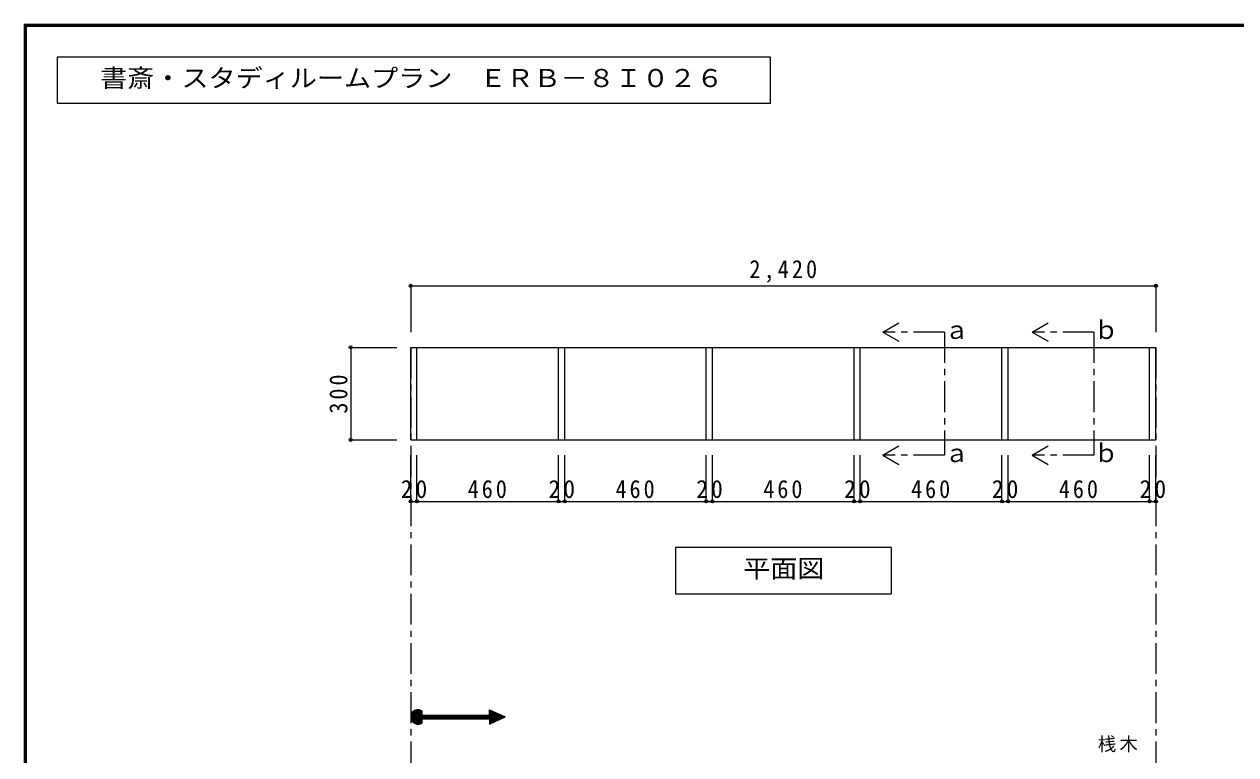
# Model space of a CAD drawing. Units: millimetres at full size, sheet at 1:20. Extents: x -3922 to 3878, y -2932 to 2722.
# Drawn here: x -3922 to 13, y 350 to 2722 of the extents above; entities that cross this region are included whole.
import ezdxf
from ezdxf.enums import TextEntityAlignment as Align

# ---------------------------------------------------------------- set-up
doc = ezdxf.new("R2010")
doc.units = ezdxf.units.MM
doc.header["$LTSCALE"] = 20
doc.header["$PDMODE"] = 32
doc.header["$PDSIZE"] = 10
doc.linetypes.add('CHAIN1', pattern=[8, 5, -1, 1, -1])
for name, color, linetype in [('0-2_本体', 2, 'Continuous'), ('0-3_固定棚', 3, 'Continuous'), ('0-A_文字', 7, 'Continuous'), ('0-B_寸法', 7, 'Continuous'), ('F-1_枠', 6, 'Continuous')]:
    doc.layers.add(name, color=color, linetype=linetype)
doc.styles.add('ＭＳ ゴシック', font='')
doc.styles.get('ＭＳ ゴシック').set_extended_font_data('MS Gothic')

msp = doc.modelspace()

# ---------------------------------------------------------------- linework, layer by layer
at = {"layer": '0-2_本体'}
for p, q in [((-2666.53, 1672.73), (-2646.53, 1672.73)), ((-2666.53, 1372.73), (-2666.53, 1672.73)), ((-2646.53, 1372.73), (-2646.53, 1672.73)), ((-2187.53, 1672.73), (-2167.53, 1672.73)), ((-2186.53, 1372.73), (-2186.53, 1672.73)), ((-2186.53, 1672.73), (-2166.53, 1672.73)), ((-1686.53, 1372.73), (-1686.53, 1672.73)), ((-1206.53, 1372.73), (-1206.53, 1672.73)), ((-726.53, 1372.73), (-726.53, 1672.73)), ((-246.53, 1372.73), (-246.53, 1672.73)), ((-2666.53, 1372.73), (-2646.53, 1372.73)), ((-2187.53, 1372.73), (-2167.53, 1372.73)), ((-1706.53, 1372.73), (-1686.53, 1372.73)), ((-1226.53, 1372.73), (-1206.53, 1372.73)), ((-746.53, 1372.73), (-726.53, 1372.73)), ((-266.53, 1372.73), (-246.53, 1372.73))]:
    msp.add_line(p, q, dxfattribs=at)
at = {"layer": '0-2_本体', "color": 3}
msp.add_line((-2666.53, 1372.73), (-246.53, 1372.73), dxfattribs=at)
at = {"layer": '0-2_本体'}
for points in [[(-2186.53, 1372.73), (-2166.53, 1372.73), (-2166.53, 1672.73)], [(-1706.53, 1372.73), (-1706.53, 1672.73), (-1686.53, 1672.73)], [(-1226.53, 1372.73), (-1226.53, 1672.73), (-1206.53, 1672.73)], [(-746.53, 1372.73), (-746.53, 1672.73), (-726.53, 1672.73)], [(-266.53, 1372.73), (-266.53, 1672.73), (-246.53, 1672.73)]]:
    msp.add_lwpolyline(points, dxfattribs=at)
at = {"layer": '0-3_固定棚'}
for p, q in [((-2646.53, 1672.73), (-2186.53, 1672.73)), ((-2167.53, 1672.73), (-246.53, 1672.73))]:
    msp.add_line(p, q, dxfattribs=at)
at = {"layer": '0-A_文字'}
for p, q in [((-3815.36, 2615.63), (-3815.36, 2465.63)), ((-1498.17, 2615.63), (-3815.36, 2615.63)), ((-1498.17, 2465.63), (-1498.17, 2615.63)), ((-3815.36, 2465.63), (-1498.17, 2465.63)), ((-1133.45, 1722.73), (-1081.49, 1752.73)), ((-648.13, 1722.73), (-596.17, 1752.73)), ((-1133.45, 1722.73), (-1081.49, 1692.73)), ((-648.13, 1722.73), (-596.17, 1692.73)), ((-1133.45, 1322.73), (-1081.49, 1352.73)), ((-648.13, 1322.73), (-596.17, 1352.73)), ((-1133.45, 1322.73), (-1081.49, 1292.73)), ((-648.13, 1322.73), (-596.17, 1292.73)), ((-1105.93, 1022.73), (-1806.93, 1022.73)), ((-1105.93, 1022.73), (-1105.93, 872.73)), ((-2666.53, 472.25), (-2642.57, 496.2)), ((-2666.39, 475.22), (-2645.54, 496.06)), ((-2666.34, 469.61), (-2639.93, 496.02)), ((-2665.91, 467.21), (-2637.53, 495.58)), ((-2665.73, 478.71), (-2649.03, 495.4)), ((-2665.28, 465.01), (-2635.34, 494.96)), ((-2664.48, 462.98), (-2633.3, 494.16)), ((-2663.97, 483.29), (-2653.62, 493.65)), ((-2663.54, 461.09), (-2631.42, 493.22)), ((-2662.46, 459.34), (-2631.12, 490.69)), ((-2661.26, 457.72), (-2631.12, 487.86)), ((-2659.93, 456.22), (-2631.12, 485.03)), ((-2658.48, 454.84), (-2631.12, 482.21)), ((-2656.91, 453.58), (-2631.12, 479.38)), ((-2655.22, 452.44), (-2629.17, 478.49)), ((-2653.4, 451.44), (-2626.34, 478.49)), ((-2651.43, 450.57), (-2623.51, 478.49)), ((-2649.31, 449.87), (-2620.68, 478.49)), ((-2629.65, 466.7), (-2617.86, 478.49)), ((-2626.82, 466.7), (-2615.03, 478.49)), ((-2623.99, 466.7), (-2612.2, 478.49)), ((-2621.17, 466.7), (-2609.37, 478.49)), ((-2618.34, 466.7), (-2606.54, 478.49)), ((-2615.51, 466.7), (-2603.71, 478.49)), ((-2612.68, 466.7), (-2600.89, 478.49)), ((-2609.85, 466.7), (-2598.06, 478.49)), ((-2607.02, 466.7), (-2595.23, 478.49)), ((-2604.19, 466.7), (-2592.4, 478.49)), ((-2601.37, 466.7), (-2589.57, 478.49)), ((-2598.54, 466.7), (-2586.74, 478.49)), ((-2595.71, 466.7), (-2583.92, 478.49)), ((-2592.88, 466.7), (-2581.09, 478.49)), ((-2590.05, 466.7), (-2578.26, 478.49)), ((-2587.22, 466.7), (-2575.43, 478.49)), ((-2584.4, 466.7), (-2572.6, 478.49)), ((-2581.57, 466.7), (-2569.77, 478.49)), ((-2578.74, 466.7), (-2566.94, 478.49)), ((-2575.91, 466.7), (-2564.12, 478.49)), ((-2573.08, 466.7), (-2561.29, 478.49)), ((-2570.25, 466.7), (-2558.46, 478.49)), ((-2567.42, 466.7), (-2555.63, 478.49)), ((-2564.6, 466.7), (-2552.8, 478.49)), ((-2561.77, 466.7), (-2549.97, 478.49)), ((-2558.94, 466.7), (-2547.15, 478.49)), ((-2556.11, 466.7), (-2544.32, 478.49)), ((-2553.28, 466.7), (-2541.49, 478.49)), ((-2550.45, 466.7), (-2538.66, 478.49)), ((-2547.63, 466.7), (-2535.83, 478.49)), ((-2544.8, 466.7), (-2533, 478.49)), ((-2541.97, 466.7), (-2530.18, 478.49)), ((-2539.14, 466.7), (-2527.35, 478.49)), ((-2536.31, 466.7), (-2524.52, 478.49)), ((-2533.48, 466.7), (-2521.69, 478.49)), ((-2530.66, 466.7), (-2518.86, 478.49)), ((-2527.83, 466.7), (-2516.03, 478.49)), ((-2525, 466.7), (-2513.2, 478.49)), ((-2522.17, 466.7), (-2510.38, 478.49)), ((-2519.34, 466.7), (-2507.55, 478.49)), ((-2516.51, 466.7), (-2504.72, 478.49)), ((-2513.68, 466.7), (-2501.89, 478.49)), ((-2510.86, 466.7), (-2499.06, 478.49)), ((-2508.03, 466.7), (-2496.23, 478.49)), ((-2505.2, 466.7), (-2493.41, 478.49)), ((-2502.37, 466.7), (-2490.58, 478.49)), ((-2499.54, 466.7), (-2487.75, 478.49)), ((-2496.71, 466.7), (-2484.92, 478.49)), ((-2493.89, 466.7), (-2482.09, 478.49)), ((-2491.06, 466.7), (-2479.26, 478.49)), ((-2488.23, 466.7), (-2476.44, 478.49)), ((-2485.4, 466.7), (-2473.61, 478.49)), ((-2482.57, 466.7), (-2470.78, 478.49)), ((-2479.74, 466.7), (-2467.95, 478.49)), ((-2476.92, 466.7), (-2465.12, 478.49)), ((-2474.09, 466.7), (-2462.29, 478.49)), ((-2471.26, 466.7), (-2459.46, 478.49)), ((-2468.43, 466.7), (-2456.64, 478.49)), ((-2465.6, 466.7), (-2453.81, 478.49)), ((-2462.77, 466.7), (-2450.98, 478.49)), ((-2459.94, 466.7), (-2448.15, 478.49)), ((-2457.12, 466.7), (-2445.32, 478.49)), ((-2454.29, 466.7), (-2442.49, 478.49)), ((-2451.46, 466.7), (-2439.67, 478.49)), ((-2448.63, 466.7), (-2436.84, 478.49)), ((-2445.8, 466.7), (-2434.01, 478.49)), ((-2442.97, 466.7), (-2431.18, 478.49)), ((-2440.15, 466.7), (-2428.35, 478.49)), ((-2437.32, 466.7), (-2425.52, 478.49)), ((-2434.49, 466.7), (-2422.7, 478.49)), ((-2431.66, 466.7), (-2419.87, 478.49)), ((-2428.83, 466.7), (-2417.04, 478.49)), ((-2426, 466.7), (-2414.21, 478.49)), ((-2423.18, 466.7), (-2411.38, 478.49)), ((-2420.35, 466.7), (-2397.12, 489.93)), ((-2417.52, 466.7), (-2395.19, 489.03)), ((-2414.69, 466.7), (-2393.25, 488.13)), ((-2411.86, 466.7), (-2391.32, 487.24)), ((-2410.63, 496.21), (-2359.81, 472.6)), ((-2410.63, 478.49), (-2410.63, 496.21)), ((-2410.63, 493.39), (-2408.7, 495.31)), ((-2410.63, 490.56), (-2406.77, 494.42)), ((-2410.63, 487.73), (-2404.84, 493.52)), ((-2410.63, 484.9), (-2402.91, 492.62)), ((-2410.63, 482.07), (-2400.98, 491.72)), ((-2410.63, 479.24), (-2399.05, 490.83)), ((-2410.63, 465.1), (-2389.39, 486.34)), ((-2410.63, 462.27), (-2387.46, 485.44)), ((-2410.63, 459.45), (-2385.53, 484.55)), ((-2410.63, 456.62), (-2383.6, 483.65)), ((-2410.63, 453.79), (-2381.67, 482.75)), ((-2410.63, 450.96), (-2379.74, 481.85)), ((-2410.63, 448.99), (-2359.81, 472.6)), ((-2409.04, 449.73), (-2377.81, 480.96)), ((-2403.75, 452.18), (-2375.87, 480.06)), ((-2398.47, 454.64), (-2373.94, 479.16)), ((-2393.19, 457.09), (-2372.01, 478.26)), ((-2387.9, 459.54), (-2370.08, 477.37)), ((-2382.62, 462), (-2368.15, 476.47)), ((-2377.34, 464.45), (-2366.22, 475.57)), ((-2372.06, 466.91), (-2364.29, 474.68)), ((-2366.77, 469.36), (-2362.36, 473.78)), ((-2361.49, 471.82), (-2360.42, 472.88)), ((-2647.01, 449.34), (-2631.12, 465.23)), ((-2644.48, 449.04), (-2631.12, 462.41)), ((-2641.67, 449.02), (-2631.12, 459.58)), ((-2638.45, 449.41), (-2631.12, 456.75)), ((-2634.5, 450.54), (-2631.12, 453.92)), ((-2631.12, 466.7), (-2631.12, 452.15)), ((-2631.12, 466.7), (-2410.63, 466.7)), ((-2410.63, 466.7), (-2410.63, 448.99))]:
    msp.add_line(p, q, dxfattribs=at)
at = {"layer": '0-A_文字', "linetype": 'CHAIN1'}
for p, q in [((-933.45, 1722.73), (-1133.45, 1722.73)), ((-933.45, 1722.73), (-933.45, 1322.73)), ((-448.13, 1722.73), (-648.13, 1722.73)), ((-448.13, 1722.73), (-448.13, 1322.73)), ((-2666.53, 1672.73), (-2666.53, -1711.27)), ((-246.53, 1672.73), (-246.53, -1711.27)), ((-933.45, 1322.73), (-1133.45, 1322.73)), ((-448.13, 1322.73), (-648.13, 1322.73))]:
    msp.add_line(p, q, dxfattribs=at)
at = {"layer": '0-A_文字'}
for points in [[(-1806.93, 1022.73), (-1806.93, 872.73), (-1105.93, 872.73)], [(-2631.12, 493.04), (-2631.12, 478.49), (-2410.63, 478.49)]]:
    msp.add_lwpolyline(points, dxfattribs=at)
msp.add_arc((-2642.92, 472.6), 23.61, 60, 300, dxfattribs=at)
at = {"layer": '0-B_寸法', "color": 4}
for p, q in [((-2666.53, 1872.73), (-246.53, 1872.73)), ((-2666.53, 1872.73), (-2666.53, 1722.73)), ((-246.53, 1872.73), (-246.53, 1722.73)), ((-2861.53, 1672.73), (-2711.53, 1672.73)), ((-2861.53, 1672.73), (-2861.53, 1372.73)), ((-2861.53, 1372.73), (-2711.53, 1372.73)), ((-2666.53, 1172.73), (-2666.53, 1322.73)), ((-2646.53, 1172.73), (-2646.53, 1322.73)), ((-2186.53, 1172.73), (-2186.53, 1322.73)), ((-2166.53, 1172.73), (-2166.53, 1322.73)), ((-1706.53, 1172.73), (-1706.53, 1322.73)), ((-1686.53, 1172.73), (-1686.53, 1322.73)), ((-1686.53, 1172.73), (-1686.53, 1322.73)), ((-1226.53, 1172.73), (-1226.53, 1322.73)), ((-1206.53, 1172.73), (-1206.53, 1322.73)), ((-746.53, 1172.73), (-746.53, 1322.73)), ((-726.53, 1172.73), (-726.53, 1322.73)), ((-266.53, 1172.73), (-266.53, 1322.73)), ((-246.53, 1172.73), (-246.53, 1322.73)), ((-2666.53, 1172.73), (-2646.53, 1172.73)), ((-2646.53, 1172.73), (-2186.53, 1172.73)), ((-2186.53, 1172.73), (-2166.53, 1172.73)), ((-2167.53, 1172.73), (-1706.53, 1172.73)), ((-1706.53, 1172.73), (-1686.53, 1172.73)), ((-1686.53, 1172.73), (-1226.53, 1172.73)), ((-1226.53, 1172.73), (-1206.53, 1172.73)), ((-1206.53, 1172.73), (-746.53, 1172.73)), ((-746.53, 1172.73), (-726.53, 1172.73)), ((-726.53, 1172.73), (-266.53, 1172.73)), ((-266.53, 1172.73), (-246.53, 1172.73))]:
    msp.add_line(p, q, dxfattribs=at)
at = {"layer": '0-B_寸法'}
for p in [(-2666.53, 1872.73), (-246.53, 1872.73), (-2861.53, 1672.73), (-2861.53, 1372.73), (-2666.53, 1172.73), (-2646.53, 1172.73), (-2186.53, 1172.73), (-2166.53, 1172.73), (-1706.53, 1172.73), (-1686.53, 1172.73), (-1686.53, 1172.73), (-1226.53, 1172.73), (-1206.53, 1172.73), (-746.53, 1172.73), (-726.53, 1172.73), (-266.53, 1172.73), (-246.53, 1172.73)]:
    msp.add_point(p, dxfattribs=at)
at = {"layer": 'F-1_枠'}
for p, q in [((-3922.03, 2722.29), (-3922.03, -2864.37)), ((-3922.03, 2722.29), (3877.97, 2722.29)), ((-3922.03, 2718.96), (3877.97, 2718.96)), ((-3922.03, 2715.63), (3877.97, 2715.63)), ((-3918.7, 2722.29), (-3918.7, -2864.37)), ((-3915.36, 2722.29), (-3915.36, -2864.37))]:
    msp.add_line(p, q, dxfattribs=at)

# ---------------------------------------------------------------- texts
at = {"layer": '0-A_文字', "style": 'ＭＳ ゴシック', "width": 1.1}
for s, p in [('書斎・スタディルームプラン\u3000ＥＲＢ－８Ｉ０２６', (-3675.36, 2500.63)), ('平面図', (-1586.93, 907.73))]:
    msp.add_text(s, height=58.65, dxfattribs=at).set_placement(p, align=Align.BOTTOM_LEFT)
at = {"layer": '0-A_文字', "style": 'ＭＳ ゴシック'}
for s, p in [('ａ', (-933.45, 1682.73)), ('ｂ', (-448.13, 1682.73)), ('ａ', (-933.45, 1282.73)), ('ｂ', (-448.13, 1282.73))]:
    msp.add_text(s, height=58.65, dxfattribs=at).set_placement(p, align=Align.BOTTOM_LEFT)
at = {"layer": '0-B_寸法', "attachment_point": 7, "style": 'ＭＳ ゴシック'}
for s, insert, char_height in [('\\T1.28;\\W0.9;2,420', (-1566.53, 1882.73), 58.65), ('\\T1.27;\\W0.95;20', (-2699.03, 1182.73), 58.65), ('\\T1.27;\\W0.9;460', (-2481.53, 1182.73), 58.65), ('\\T1.27;\\W0.95;20', (-2219.03, 1182.73), 58.65), ('\\T1.27;\\W0.9;460', (-2001.53, 1182.73), 58.65), ('\\T1.27;\\W0.95;20', (-1739.03, 1182.73), 58.65), ('\\T1.27;\\W0.9;460', (-1521.53, 1182.73), 58.65), ('\\T1.27;\\W0.95;20', (-1259.03, 1182.73), 58.65), ('\\T1.27;\\W0.9;460', (-1041.53, 1182.73), 58.65), ('\\T1.27;\\W0.95;20', (-779.03, 1182.73), 58.65), ('\\T1.27;\\W0.9;460', (-561.53, 1182.73), 58.65), ('\\T1.27;\\W0.95;20', (-299.03, 1182.73), 58.65), ('\\T1.17;桟木', (-435.15, 358.08), 43.99)]:
    msp.add_mtext(s, dxfattribs=dict(at, insert=insert, char_height=char_height))
at = {"layer": '0-B_寸法', "insert": (-2871.53, 1457.73), "char_height": 58.65, "attachment_point": 7, "rotation": 90, "style": 'ＭＳ ゴシック'}
msp.add_mtext('\\T1.27;\\W0.9;300', dxfattribs=at)

doc.saveas('drawing.dxf')
